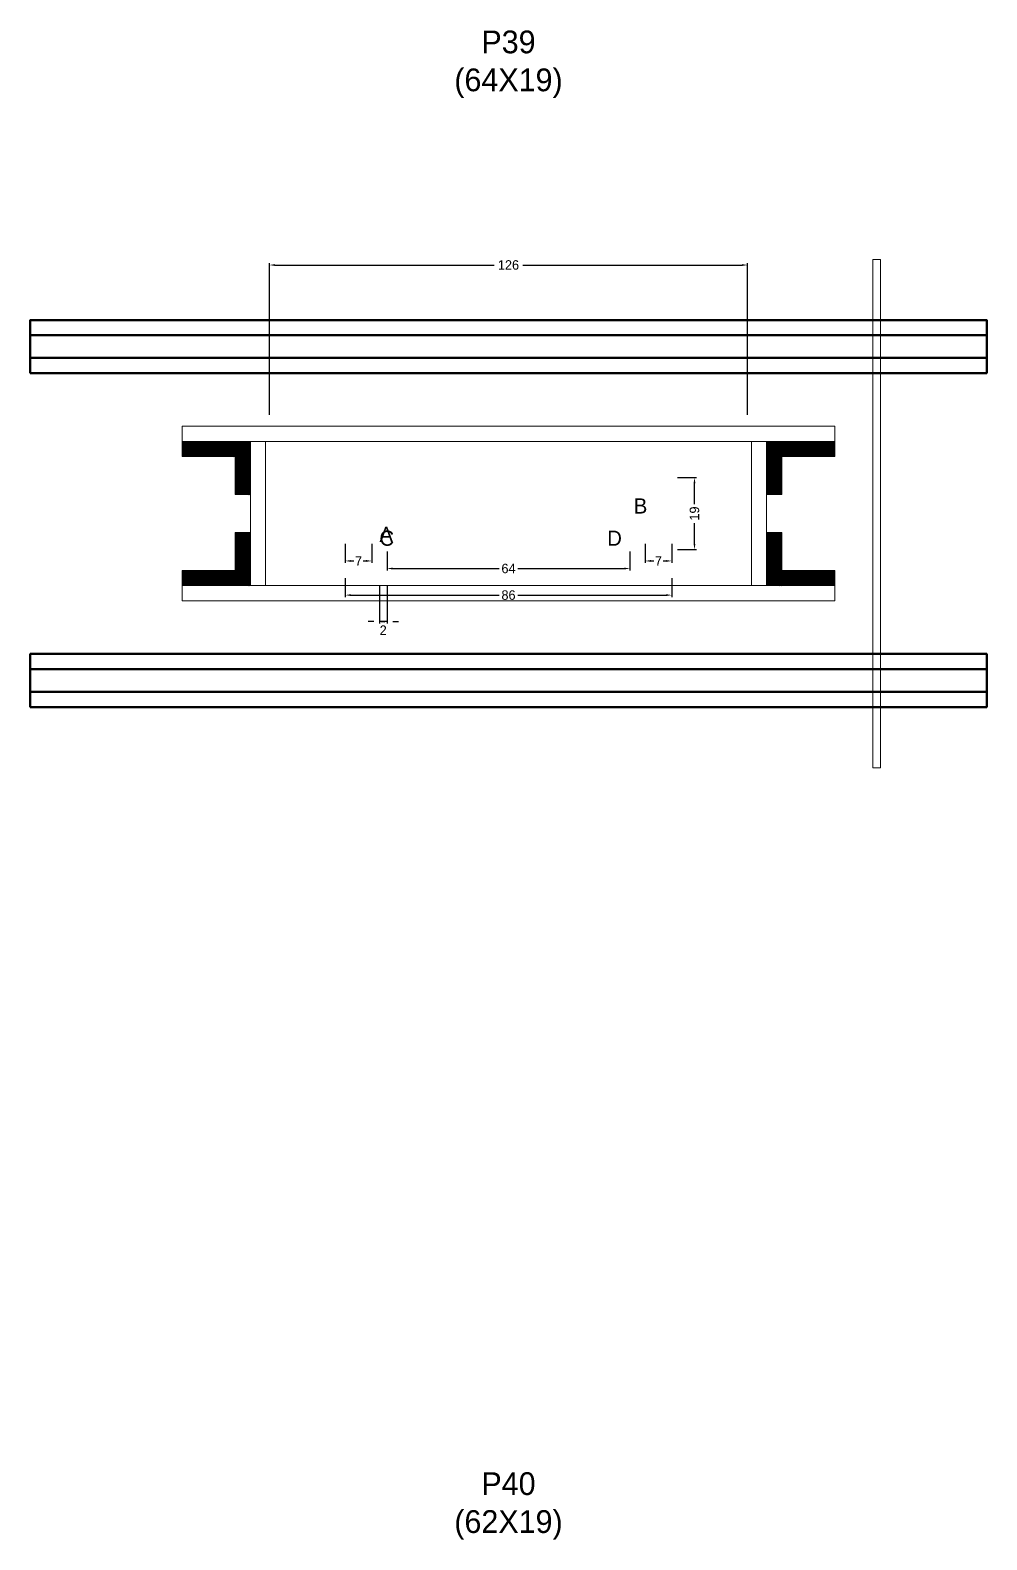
# Model space of a CAD drawing. Header units: centimetres. Extents: x -12000 to 4115, y -10266 to 2668.
# Drawn here: x -126 to 126, y -7350.5 to -6952.6 of the extents above; entities that cross this region are included whole.
import ezdxf

# ---------------------------------------------------------------- set-up
doc = ezdxf.new("R2010")
doc.units = ezdxf.units.CM
for name, color, linetype in [('COTA', 241, 'Continuous'), ('GRAVATA', 224, 'Continuous'), ('Hachura', 251, 'Continuous'), ('NOMENCLATURA', 7, 'Continuous'), ('SARRAFO', 251, 'Continuous')]:
    doc.layers.add(name, color=color, linetype=linetype)
doc.dimstyles.new('cotax2', dxfattribs={"dimtxt": 2.5, "dimasz": 1.5, "dimexe": 0.5, "dimexo": 0.5, "dimgap": 0.5, "dimtad": 1, "dimcen": 2.5, "dimazin": 3, "dimtfac": 1, "dimtmove": 0, "dimatfit": 3})

# ---------------------------------------------------------------- blocks, each defined once
blk = doc.blocks.new('_CLOSEDFILLED')
at = {"color": 0, "linetype": 'BYBLOCK'}
blk.add_solid([(-1, 0.16), (0, 0), (-1, -0.16)], dxfattribs=at)
blk = doc.blocks.new('*D508')
for p, q in [((-43, -7097), (-43, -7102)), ((43, -7097), (43, -7102)), ((-41.5, -7101.5), (-2.5, -7101.5)), ((2.5, -7101.5), (41.5, -7101.5))]:
    blk.add_line(p, q)
at = {"layer": 'Defpoints'}
for p in [(-43, -7096.5), (43, -7096.5), (-43, -7101.5)]:
    blk.add_point(p, dxfattribs=at)
at = {"layer": 'COTA', "xscale": 1.5, "yscale": 1.5, "rotation": 180}
blk.add_blockref('_CLOSEDFILLED', (-43, -7101.5), dxfattribs=at)
at = {"layer": 'COTA', "xscale": 1.5, "yscale": 1.5}
blk.add_blockref('_CLOSEDFILLED', (43, -7101.5), dxfattribs=at)
at = {"layer": 'COTA', "insert": (0, -7101.5), "char_height": 2.5, "attachment_point": 5}
blk.add_mtext('86', dxfattribs=at)
blk = doc.blocks.new('*D509')
for p, q in [((-32, -7090), (-32, -7095)), ((32, -7090), (32, -7095)), ((-30.5, -7094.5), (-2.5, -7094.5)), ((2.5, -7094.5), (30.5, -7094.5))]:
    blk.add_line(p, q)
at = {"layer": 'Defpoints'}
for p in [(-32, -7089.5), (32, -7089.5), (-32, -7094.5)]:
    blk.add_point(p, dxfattribs=at)
at = {"layer": 'COTA', "xscale": 1.5, "yscale": 1.5, "rotation": 180}
blk.add_blockref('_CLOSEDFILLED', (-32, -7094.5), dxfattribs=at)
at = {"layer": 'COTA', "xscale": 1.5, "yscale": 1.5}
blk.add_blockref('_CLOSEDFILLED', (32, -7094.5), dxfattribs=at)
at = {"layer": 'COTA', "insert": (0, -7094.5), "char_height": 2.5, "attachment_point": 5}
blk.add_mtext('64', dxfattribs=at)
blk = doc.blocks.new('*D510')
for p, q in [((44.5, -7070.5), (49.5, -7070.5)), ((49, -7077.5), (49, -7072)), ((49, -7088), (49, -7082.5)), ((44.5, -7089.5), (49.5, -7089.5))]:
    blk.add_line(p, q)
at = {"layer": 'Defpoints'}
for p in [(44, -7070.5), (44, -7089.5), (49, -7089.5)]:
    blk.add_point(p, dxfattribs=at)
at = {"layer": 'COTA', "xscale": 1.5, "yscale": 1.5}
for p, rotation in [((49, -7070.5), 90), ((49, -7089.5), 270)]:
    blk.add_blockref('_CLOSEDFILLED', p, dxfattribs=dict(at, rotation=rotation))
at = {"layer": 'COTA', "insert": (49, -7080), "char_height": 2.5, "attachment_point": 5, "rotation": 90}
blk.add_mtext('19', dxfattribs=at)
blk = doc.blocks.new('*D511')
for p, q in [((-43, -7088), (-43, -7093)), ((-36, -7088), (-36, -7093)), ((-41.5, -7092.5), (-40.75, -7092.5)), ((-38.25, -7092.5), (-37.5, -7092.5))]:
    blk.add_line(p, q)
at = {"layer": 'Defpoints'}
for p in [(-43, -7087.5), (-36, -7087.5), (-43, -7092.5)]:
    blk.add_point(p, dxfattribs=at)
at = {"layer": 'COTA', "xscale": 1.5, "yscale": 1.5, "rotation": 180}
blk.add_blockref('_CLOSEDFILLED', (-43, -7092.5), dxfattribs=at)
at = {"layer": 'COTA', "xscale": 1.5, "yscale": 1.5}
blk.add_blockref('_CLOSEDFILLED', (-36, -7092.5), dxfattribs=at)
at = {"layer": 'COTA', "insert": (-39.5, -7092.5), "char_height": 2.5, "attachment_point": 5}
blk.add_mtext('7', dxfattribs=at)
blk = doc.blocks.new('*D512')
for p, q in [((36, -7088), (36, -7093)), ((43, -7088), (43, -7093)), ((37.5, -7092.5), (38.25, -7092.5)), ((40.75, -7092.5), (41.5, -7092.5))]:
    blk.add_line(p, q)
at = {"layer": 'Defpoints'}
for p in [(36, -7087.5), (43, -7087.5), (36, -7092.5)]:
    blk.add_point(p, dxfattribs=at)
at = {"layer": 'COTA', "xscale": 1.5, "yscale": 1.5, "rotation": 180}
blk.add_blockref('_CLOSEDFILLED', (36, -7092.5), dxfattribs=at)
at = {"layer": 'COTA', "xscale": 1.5, "yscale": 1.5}
blk.add_blockref('_CLOSEDFILLED', (43, -7092.5), dxfattribs=at)
at = {"layer": 'COTA', "insert": (39.5, -7092.5), "char_height": 2.5, "attachment_point": 5}
blk.add_mtext('7', dxfattribs=at)
blk = doc.blocks.new('*D513')
for p, q in [((-63, -7054), (-63, -7014)), ((-61.5, -7014.5), (-3.75, -7014.5)), ((3.75, -7014.5), (61.5, -7014.5)), ((63, -7054), (63, -7014))]:
    blk.add_line(p, q)
at = {"layer": 'Defpoints'}
for p in [(-63, -7014.5), (-63, -7054.5), (63, -7054.5)]:
    blk.add_point(p, dxfattribs=at)
at = {"layer": 'COTA', "xscale": 1.5, "yscale": 1.5, "rotation": 180}
blk.add_blockref('_CLOSEDFILLED', (-63, -7014.5), dxfattribs=at)
at = {"layer": 'COTA', "xscale": 1.5, "yscale": 1.5}
blk.add_blockref('_CLOSEDFILLED', (63, -7014.5), dxfattribs=at)
at = {"layer": 'COTA', "insert": (0, -7014.5), "char_height": 2.5, "attachment_point": 5}
blk.add_mtext('126', dxfattribs=at)

msp = doc.modelspace()

# ---------------------------------------------------------------- hatches: boundary and pattern name
at = {"layer": 'SARRAFO'}
h = msp.add_hatch(dxfattribs=at)
h.set_pattern_fill('SOLID', scale=2)
h.paths.add_polyline_path([(-86, -7065), (-72, -7065), (-72, -7061), (-86, -7061)])
h = msp.add_hatch(dxfattribs=at)
h.set_pattern_fill('SOLID', scale=2)
h.paths.add_polyline_path([(-72, -7075), (-68, -7075), (-68, -7061), (-72, -7061)])
h = msp.add_hatch(dxfattribs=at)
h.set_pattern_fill('SOLID', scale=2)
h.paths.add_polyline_path([(68, -7075), (72, -7075), (72, -7061), (68, -7061)])
h = msp.add_hatch(dxfattribs=at)
h.set_pattern_fill('SOLID', scale=2)
h.paths.add_polyline_path([(72, -7065), (86, -7065), (86, -7061), (72, -7061)])
h = msp.add_hatch(dxfattribs=at)
h.set_pattern_fill('SOLID', scale=2)
h.paths.add_polyline_path([(-72, -7099), (-68, -7099), (-68, -7085), (-72, -7085)])
h = msp.add_hatch(dxfattribs=at)
h.set_pattern_fill('SOLID', scale=2)
h.paths.add_polyline_path([(68, -7099), (72, -7099), (72, -7085), (68, -7085)])
h = msp.add_hatch(dxfattribs=at)
h.set_pattern_fill('SOLID', scale=2)
h.paths.add_polyline_path([(-86, -7099), (-72, -7099), (-72, -7095), (-86, -7095)])
h = msp.add_hatch(dxfattribs=at)
h.set_pattern_fill('SOLID', scale=2)
h.paths.add_polyline_path([(72, -7099), (86, -7099), (86, -7095), (72, -7095)])

# ---------------------------------------------------------------- linework, layer by layer
at = {"layer": 'GRAVATA', "lineweight": 50}
for points in [[(-126, -7043), (126, -7043), (126, -7029), (-126, -7029)], [(-126, -7039), (126, -7039), (126, -7033), (-126, -7033)], [(-126, -7131), (126, -7131), (126, -7117), (-126, -7117)], [(-126, -7127), (126, -7127), (126, -7121), (-126, -7121)]]:
    msp.add_lwpolyline(points, close=True, dxfattribs=at)
at = {"layer": 'Hachura', "lineweight": 13}
msp.add_lwpolyline([(96, -7147), (98, -7147), (98, -7013), (96, -7013)], close=True, dxfattribs=at)
at = {"layer": 'Hachura', "lineweight": 18}
for points in [[(-86, -7061), (86, -7061), (86, -7057), (-86, -7057)], [(-68, -7099), (-64, -7099), (-64, -7061), (-68, -7061)], [(64, -7099), (68, -7099), (68, -7061), (64, -7061)], [(-86, -7103), (86, -7103), (86, -7099), (-86, -7099)]]:
    msp.add_lwpolyline(points, close=True, dxfattribs=at)
at = {"layer": 'SARRAFO', "lineweight": 13}
for points in [[(-86, -7065), (-72, -7065), (-72, -7061), (-86, -7061)], [(-72, -7075), (-68, -7075), (-68, -7061), (-72, -7061)], [(68, -7075), (72, -7075), (72, -7061), (68, -7061)], [(72, -7065), (86, -7065), (86, -7061), (72, -7061)], [(-72, -7099), (-68, -7099), (-68, -7085), (-72, -7085)], [(68, -7099), (72, -7099), (72, -7085), (68, -7085)], [(-86, -7099), (-72, -7099), (-72, -7095), (-86, -7095)], [(72, -7099), (86, -7099), (86, -7095), (72, -7095)]]:
    msp.add_lwpolyline(points, close=True, dxfattribs=at)

# ---------------------------------------------------------------- texts
at = {"layer": 'NOMENCLATURA'}
for s, p in [('B', (33, -7080)), ('A', (-34, -7087.5)), ('C', (-34, -7088.5)), ('D', (26, -7088.5))]:
    msp.add_text(s, height=4, dxfattribs=at).set_placement(p)
at = {"layer": 'NOMENCLATURA', "char_height": 6, "attachment_point": 8}
for s, insert in [('P39\\P(64X19)', (0, -6970.5)), ('P40\\P(62X19)', (0, -7350.5))]:
    msp.add_mtext(s, dxfattribs=dict(at, insert=insert))

# ---------------------------------------------------------------- dimensions: what is measured, and where the dimension line sits
at = {"layer": 'COTA'}
for base, p1, p2, picture, middle in [((-63, -7014.5), (-63, -7054.5), (63, -7054.5), '*D513', (0, -7014.5)), ((-43, -7092.5), (-43, -7087.5), (-36, -7087.5), '*D511', (-39.5, -7092.5)), ((-32, -7094.5), (-32, -7089.5), (32, -7089.5), '*D509', (0, -7094.5)), ((36, -7092.5), (36, -7087.5), (43, -7087.5), '*D512', (39.5, -7092.5)), ((-43, -7101.5), (-43, -7096.5), (43, -7096.5), '*D508', (0, -7101.5))]:
    dim = msp.add_linear_dim(base=base, p1=p1, p2=p2, dimstyle='cotax2', dxfattribs=at)
    dim.commit()
    dim.dimension.update_dxf_attribs({"geometry": picture, "text_midpoint": middle})
dim = msp.add_linear_dim(base=(49, -7089.5), p1=(44, -7089.5), p2=(44, -7070.5), angle=90, dimstyle='cotax2', dxfattribs=at)
dim.commit()
dim.dimension.update_dxf_attribs({"geometry": '*D510', "text_midpoint": (49, -7080)})
msp.add_linear_dim(base=(-32, -7108.5), p1=(-32, -7098.5), p2=(-34, -7098.5), dimstyle='cotax2', dxfattribs=at).render()

doc.saveas('drawing.dxf')
